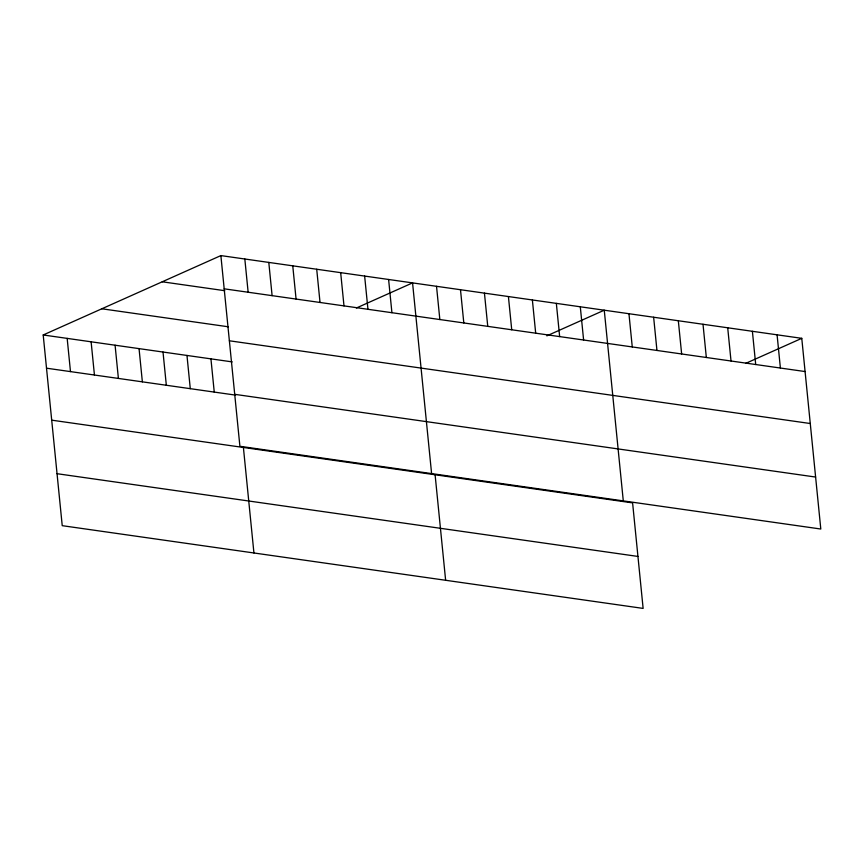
<?xml version="1.0" encoding="UTF-8"?>
<svg xmlns="http://www.w3.org/2000/svg" width="864" height="864" viewBox="0 0 864 864"><rect width="100%" height="100%" fill="white"/><g stroke="black" fill="none" stroke-linecap="round" stroke-linejoin="round"><path stroke-width="1.3" d="M51.7 420.163L632.599 502.891L643.129 608.407L62.23 525.668L43.2 334.973L220.871 255.593L801.77 338.332L820.8 529.027L239.9 446.288L220.871 255.593M356.378 308.005L412.56 282.895L431.6 473.591M546.847 335.848L604.26 310.198L623.29 500.893M745.578 363.431L801.77 338.332M224.186 288.824L805.086 371.552M162.238 281.794L224.802 290.704M101.833 308.783L228.301 326.786M229.37 340.783L810.27 423.522M43.2 334.973L232.232 361.897M234.716 394.33L815.616 477.058M46.516 368.194L235.548 395.118M57.046 473.699L637.945 556.438M777.082 334.811L780.397 368.042M752.393 331.301L755.708 364.522M727.704 327.78L731.02 361.001M703.015 324.27L706.331 357.491M678.326 320.749L681.642 353.97M653.638 317.239L656.953 350.46M628.949 313.718L632.264 346.939M580.295 306.785L583.61 340.016M556.34 303.372L559.656 336.604M532.375 299.959L535.691 333.191M508.41 296.546L511.726 329.778M484.445 293.134L487.76 326.365M460.49 289.721L463.806 322.952M436.525 286.308L439.841 319.54M435.1 474.768L445.63 580.273M388.606 279.482L391.921 312.714M364.64 276.07L367.956 309.301M340.675 272.657L343.991 305.888M316.71 269.244L320.026 302.476M292.756 265.831L296.071 299.063M268.79 262.418L272.106 295.65M244.825 259.006L248.141 292.237M243.4 447.466L253.93 552.971M210.935 358.862L214.25 392.083M186.97 355.45L190.285 388.67M163.015 352.037L166.331 385.258M139.05 348.624L142.366 381.845M115.085 345.211L118.4 378.432M91.12 341.798L94.435 375.019M67.165 338.386L70.481 371.606"/></g></svg>
